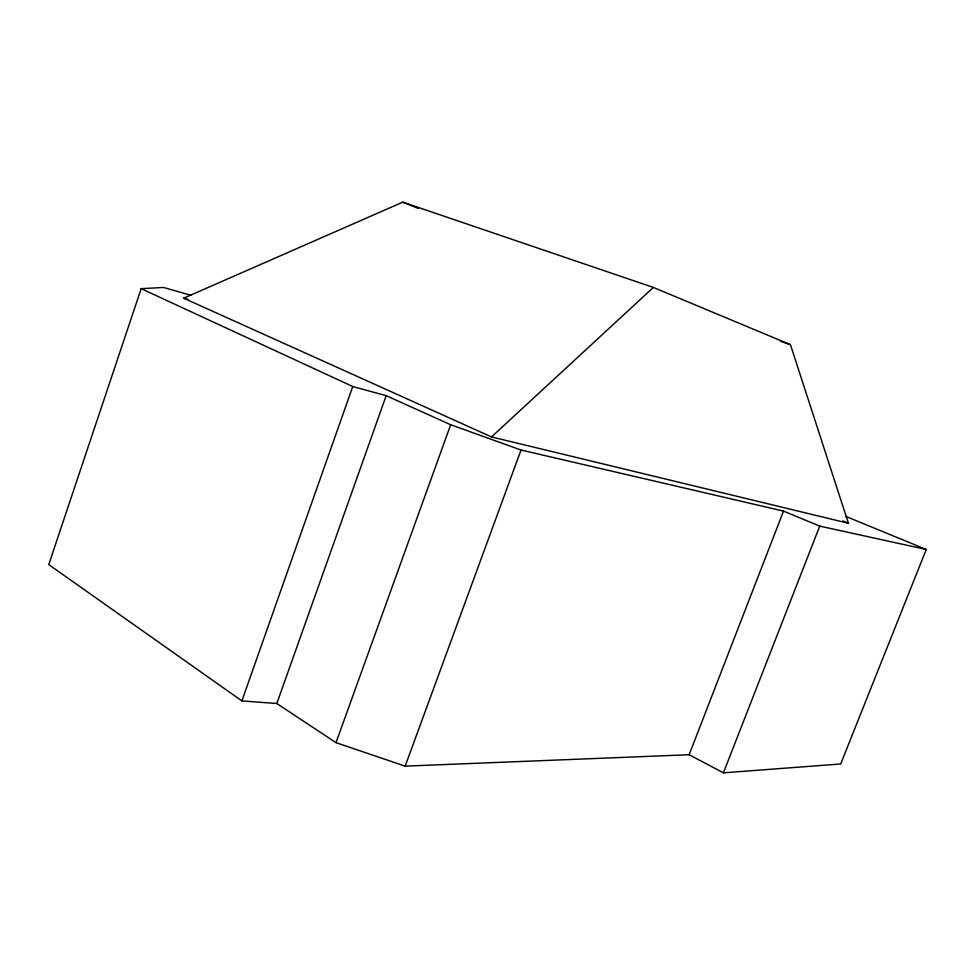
<?xml version="1.0" encoding="UTF-8"?>
<svg xmlns="http://www.w3.org/2000/svg" width="975" height="975" viewBox="0 0 975 975"><rect width="100%" height="100%" fill="white"/><g stroke="black" fill="none" stroke-linecap="round" stroke-linejoin="round"><path stroke-width="1.46" d="M191.271 295.388L163.495 287.454L141.168 288.661L48.75 564.598L241.885 700.903L276.815 703.511L335.985 742.658L405.161 766.143L689.142 754.723L723.401 772.846L840.694 763.973L926.25 549.486L846.093 516.518M241.885 700.903L352.755 386.527L141.168 288.661M276.815 703.511L386.185 395.667L352.755 386.527M335.985 742.658L450.669 424.747L386.185 395.667M405.161 766.143L521.028 450.023L783.51 511.107L819.743 526.11L926.25 549.486M689.142 754.723L783.51 511.107M723.401 772.846L819.743 526.11M491.522 436.934L653.372 287.43L790.445 344.675L848.408 523.258L491.522 436.934L183.678 298.192L402.773 202.154L653.372 287.43M183.678 298.192L188.041 299.423M780.414 341.201L790.445 344.675M450.669 424.747L521.028 450.023M402.773 202.154L418.117 208.37M842.802 520.942L848.408 523.258"/></g></svg>
